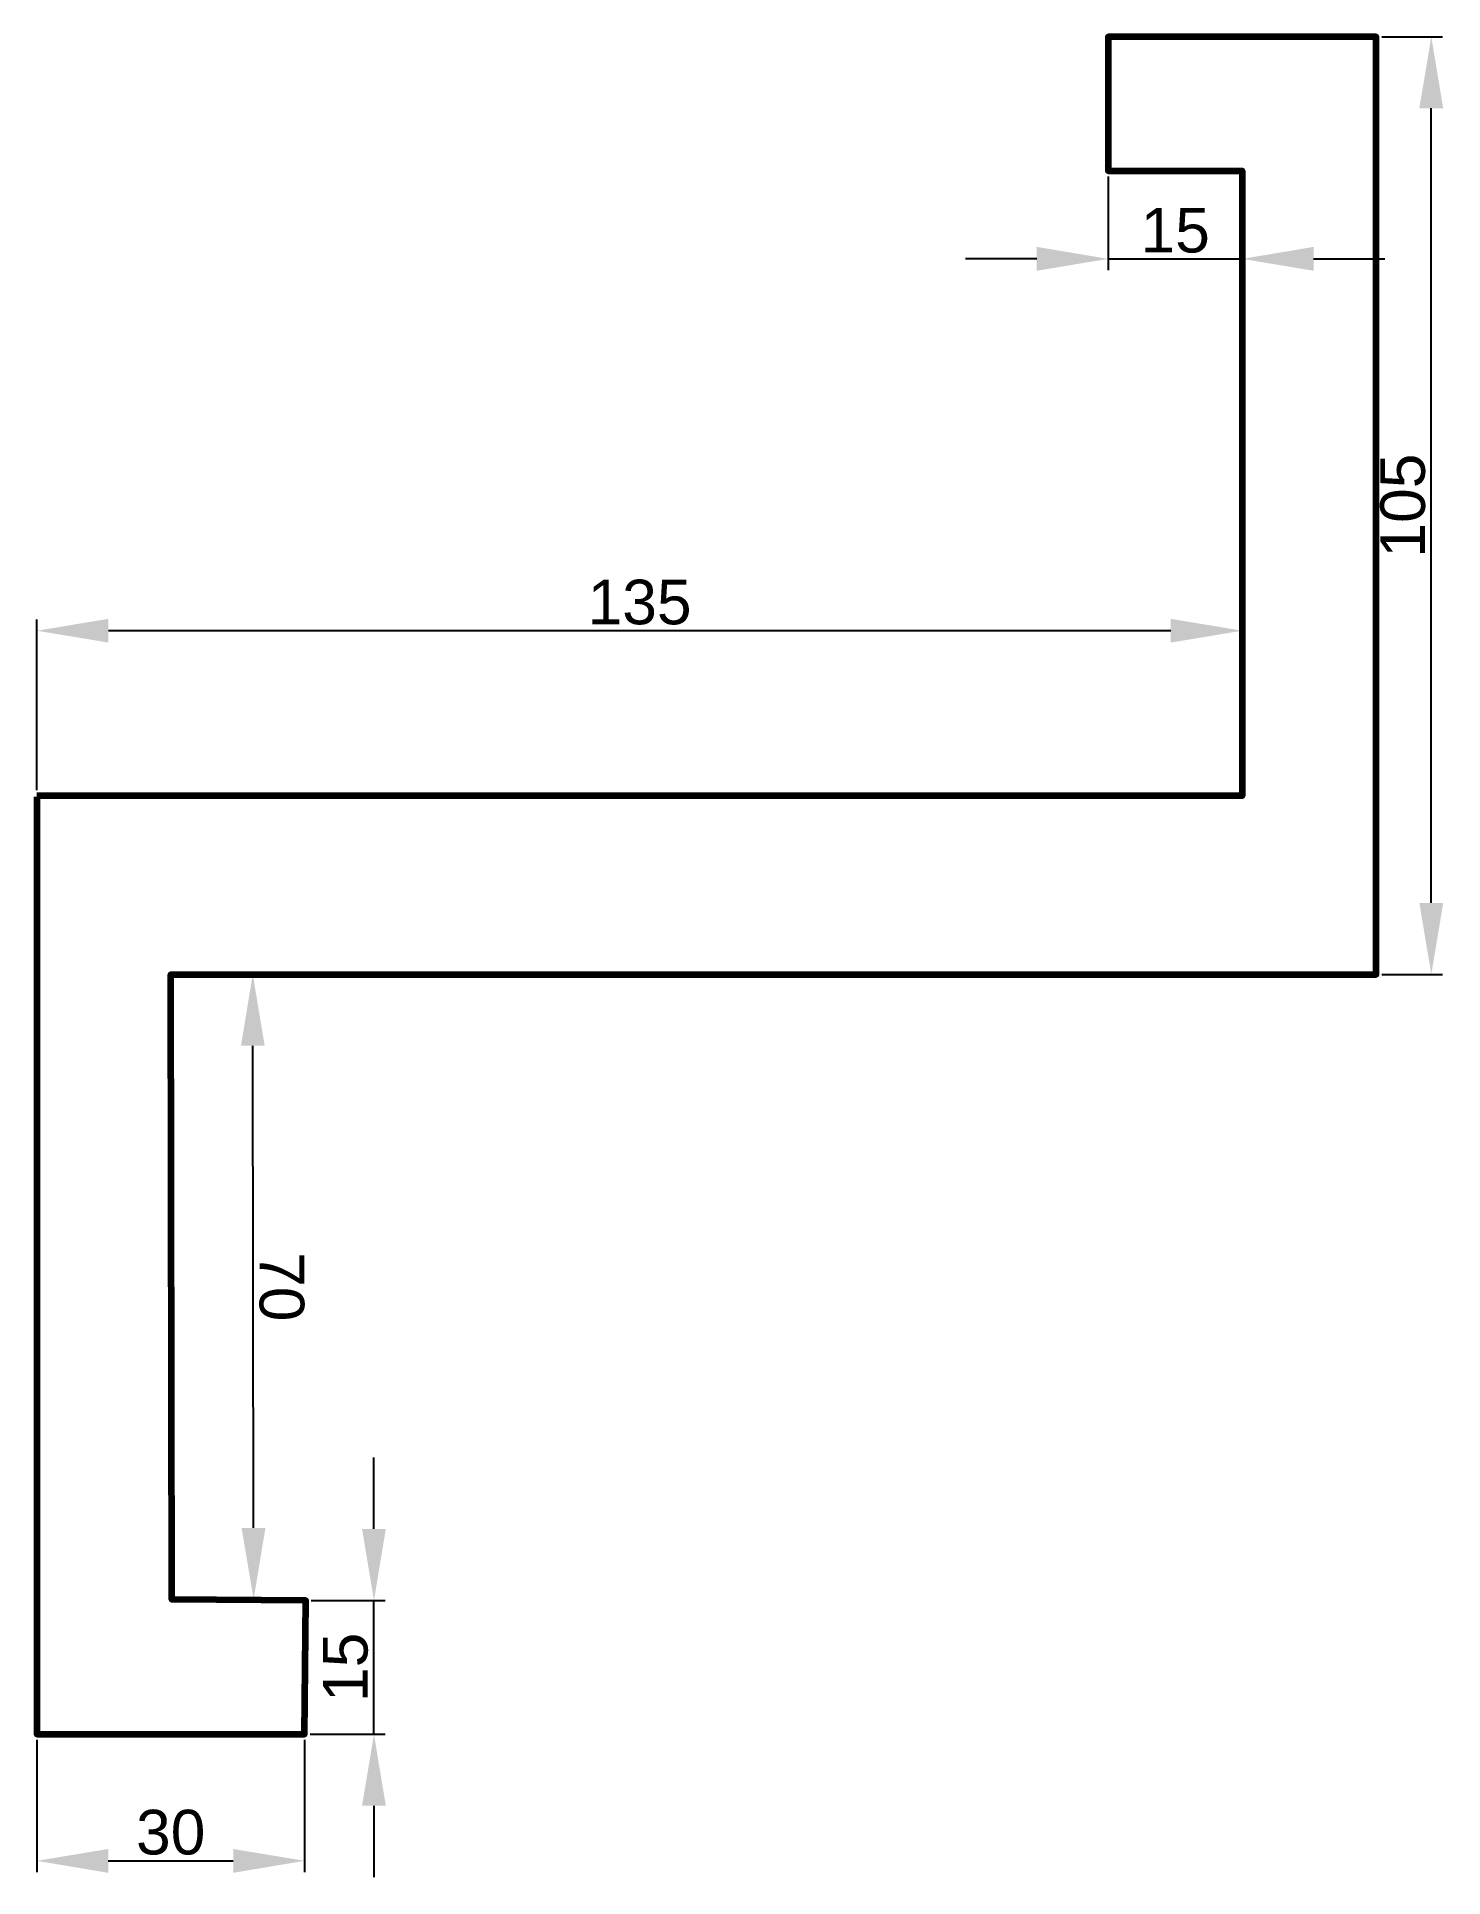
# Model space of a CAD drawing. Header units: millimetres. Extents: x 31968 to 32126, y 42904 to 43110.
import ezdxf

# ---------------------------------------------------------------- set-up
doc = ezdxf.new("R2010")
doc.units = ezdxf.units.MM
doc.layers.get('0').update_dxf_attribs({"true_color": 0xc2ced6})
doc.styles.get("Standard").update_dxf_attribs({"font": 'arial.ttf'})
doc.dimstyles.new('ISO-25', dxfattribs={"dimtxt": 2.5, "dimasz": 2.5, "dimexe": 1.25, "dimexo": 0.625, "dimtad": 1, "dimtxsty": 'Standard', "dimcen": 2.5, "dimadec": 0, "dimazin": 0, "dimtfac": 1, "dimtmove": 0, "dimatfit": 3, "dimfxl": 1, "dimarcsym": 0})

# ---------------------------------------------------------------- blocks, each defined once
blk = doc.blocks.new('*D1')
at = {"color": 0, "lineweight": -2, "transparency": 16777216}
for p, q in [((32005.88, 42943.17), (32005.88, 42951.17)), ((31998.86, 42935.17), (32007.13, 42935.17)), ((32005.88, 42920.17), (32005.88, 42935.17)), ((31998.74, 42920.17), (32007.13, 42920.17)), ((32005.88, 42912.17), (32005.88, 42904.17))]:
    blk.add_line(p, q, dxfattribs=at)
at = {"color": 0, "transparency": 16777216}
for points in [[(32004.54, 42943.17), (32007.21, 42943.17), (32005.88, 42935.17)], [(32004.54, 42912.17), (32007.21, 42912.17), (32005.88, 42920.17)]]:
    blk.add_solid(points, dxfattribs=at)
at = {"layer": 'Defpoints', "color": 0, "transparency": 16777216}
for p in [(31998.23, 42935.17), (32005.88, 42935.17), (31998.11, 42920.17)]:
    blk.add_point(p, dxfattribs=at)
at = {"color": 0, "lineweight": 140, "transparency": 16777216, "insert": (32002.7, 42927.67), "char_height": 5, "attachment_point": 5, "rotation": 90}
blk.add_mtext('15', dxfattribs=at)
blk = doc.blocks.new('*D2')
at = {"color": 0, "lineweight": -2, "transparency": 16777216}
for p, q in [((31968.11, 42919.54), (31968.11, 42904.75)), ((31998.11, 42919.54), (31998.11, 42904.75)), ((31976.11, 42906), (31990.11, 42906))]:
    blk.add_line(p, q, dxfattribs=at)
at = {"color": 0, "transparency": 16777216}
for points in [[(31976.11, 42907.33), (31976.11, 42904.66), (31968.11, 42906)], [(31990.11, 42907.33), (31990.11, 42904.66), (31998.11, 42906)]]:
    blk.add_solid(points, dxfattribs=at)
at = {"layer": 'Defpoints', "color": 0, "transparency": 16777216}
for p in [(31968.11, 42920.17), (31998.11, 42920.17), (31998.11, 42906)]:
    blk.add_point(p, dxfattribs=at)
at = {"color": 0, "lineweight": 140, "transparency": 16777216, "insert": (31983.11, 42909.18), "char_height": 5, "attachment_point": 5}
blk.add_mtext('30', dxfattribs=at)
blk = doc.blocks.new('*D3')
at = {"color": 0, "lineweight": -2, "transparency": 16777216}
for p, q in [((31983.76, 43005.27), (31993.55, 43005.28)), ((31992.39, 42943.28), (31992.31, 42997.28)), ((31983.86, 42935.27), (31993.65, 42935.28))]:
    blk.add_line(p, q, dxfattribs=at)
at = {"color": 0, "transparency": 16777216}
for points in [[(31993.64, 42997.28), (31990.98, 42997.28), (31992.3, 43005.28)], [(31993.72, 42943.28), (31991.05, 42943.28), (31992.4, 42935.28)]]:
    blk.add_solid(points, dxfattribs=at)
at = {"layer": 'Defpoints', "color": 0, "transparency": 16777216}
for p in [(31983.13, 43005.27), (31992.3, 43005.28), (31983.23, 42935.27)]:
    blk.add_point(p, dxfattribs=at)
at = {"color": 0, "lineweight": 100, "transparency": 16777216, "insert": (31995.53, 42970.29), "char_height": 5, "attachment_point": 5, "rotation": 270.083}
blk.add_mtext('70', dxfattribs=at)
blk = doc.blocks.new('*D4')
at = {"color": 0, "lineweight": -2, "transparency": 16777216}
for p, q in [((32088.13, 43094.64), (32088.13, 43084.15)), ((32103.13, 43094.64), (32103.13, 43084.15)), ((32080.13, 43085.4), (32072.13, 43085.4)), ((32088.13, 43085.4), (32103.13, 43085.4)), ((32111.13, 43085.4), (32119.13, 43085.4))]:
    blk.add_line(p, q, dxfattribs=at)
at = {"color": 0, "transparency": 16777216}
for points in [[(32080.13, 43086.74), (32080.13, 43084.07), (32088.13, 43085.4)], [(32111.13, 43086.74), (32111.13, 43084.07), (32103.13, 43085.4)]]:
    blk.add_solid(points, dxfattribs=at)
at = {"layer": 'Defpoints', "color": 0, "transparency": 16777216}
for p in [(32088.13, 43095.27), (32103.13, 43095.27), (32103.13, 43085.4)]:
    blk.add_point(p, dxfattribs=at)
at = {"color": 0, "lineweight": 100, "transparency": 16777216, "insert": (32095.63, 43088.58), "char_height": 5, "attachment_point": 5}
blk.add_mtext('15', dxfattribs=at)
blk = doc.blocks.new('*D5')
at = {"color": 0, "lineweight": -2, "transparency": 16777216}
for p, q in [((31968.13, 43025.89), (31968.13, 43045.01)), ((32103.13, 43025.89), (32103.13, 43045.01)), ((32095.13, 43043.76), (31976.13, 43043.76))]:
    blk.add_line(p, q, dxfattribs=at)
at = {"color": 0, "transparency": 16777216}
for points in [[(31976.13, 43045.09), (31976.13, 43042.43), (31968.13, 43043.76)], [(32095.13, 43045.09), (32095.13, 43042.43), (32103.13, 43043.76)]]:
    blk.add_solid(points, dxfattribs=at)
at = {"layer": 'Defpoints', "color": 0, "transparency": 16777216}
for p in [(31968.13, 43043.76), (31968.13, 43025.27), (32103.13, 43025.27)]:
    blk.add_point(p, dxfattribs=at)
at = {"color": 0, "lineweight": 100, "transparency": 16777216, "insert": (32035.63, 43046.94), "char_height": 5, "attachment_point": 5}
blk.add_mtext('135', dxfattribs=at)
blk = doc.blocks.new('*D6')
at = {"color": 0, "lineweight": -2, "transparency": 16777216}
for p, q in [((32118.76, 43110.27), (32125.57, 43110.27)), ((32124.32, 43013.27), (32124.32, 43102.27)), ((32118.76, 43005.27), (32125.57, 43005.27))]:
    blk.add_line(p, q, dxfattribs=at)
at = {"color": 0, "transparency": 16777216}
for points in [[(32122.98, 43102.27), (32125.65, 43102.27), (32124.32, 43110.27)], [(32122.98, 43013.27), (32125.65, 43013.27), (32124.32, 43005.27)]]:
    blk.add_solid(points, dxfattribs=at)
at = {"layer": 'Defpoints', "color": 0, "transparency": 16777216}
for p in [(32118.13, 43110.27), (32124.32, 43110.27), (32118.13, 43005.27)]:
    blk.add_point(p, dxfattribs=at)
at = {"color": 0, "lineweight": 100, "transparency": 16777216, "insert": (32121.14, 43057.77), "char_height": 5, "attachment_point": 5, "rotation": 90}
blk.add_mtext('105', dxfattribs=at)

msp = doc.modelspace()

# ---------------------------------------------------------------- linework, layer by layer
at = {"color": 4, "lineweight": 140}
msp.add_lwpolyline([(31968.111, 43025.169), (31968.111, 42920.169), (31998.111, 42920.169), (31998.233, 42935.168), (31983.234, 42935.269), (31983.132, 43005.269), (32118.132, 43005.269), (32118.132, 43110.269), (32088.132, 43110.269), (32088.132, 43095.269), (32103.132, 43095.269), (32103.132, 43025.269), (31968.132, 43025.269)], dxfattribs=at)

# ---------------------------------------------------------------- dimensions: what is measured, and where the dimension line sits
at = {"color": 7, "lineweight": 100}
dim = msp.add_linear_dim(base=(32124.316, 43110.269), p1=(32118.132, 43005.269), p2=(32118.132, 43110.269), angle=90, dimstyle='ISO-25', override={"dimtxt": 5, "dimasz": 8}, dxfattribs=at)
dim.commit()
dim.dimension.update_dxf_attribs({"geometry": '*D6', "text_midpoint": (32121.138, 43057.769)})
for base, p1, p2, picture, middle in [((32103.132, 43085.404), (32088.132, 43095.269), (32103.132, 43095.269), '*D4', (32095.632, 43088.582)), ((31968.132, 43043.761), (32103.132, 43025.269), (31968.132, 43025.269), '*D5', (32035.632, 43046.941))]:
    dim = msp.add_linear_dim(base=base, p1=p1, p2=p2, dimstyle='ISO-25', override={"dimtxt": 5, "dimasz": 8}, dxfattribs=at)
    dim.commit()
    dim.dimension.update_dxf_attribs({"geometry": picture, "text_midpoint": middle})
dim = msp.add_aligned_dim(p1=(31983.234, 42935.269), p2=(31983.132, 43005.269), distance=-9.165, dimstyle='ISO-25', override={"dimtxt": 5, "dimasz": 8}, dxfattribs=at)
dim.commit()
dim.dimension.update_dxf_attribs({"geometry": '*D3', "text_midpoint": (31995.526, 42970.287)})
at = {"color": 7, "lineweight": 140}
dim = msp.add_linear_dim(base=(32005.876, 42935.168), p1=(31998.111, 42920.169), p2=(31998.233, 42935.168), angle=90, dimstyle='ISO-25', override={"dimtxt": 5, "dimasz": 8}, dxfattribs=at)
dim.commit()
dim.dimension.update_dxf_attribs({"geometry": '*D1', "text_midpoint": (32002.698, 42927.669)})
dim = msp.add_linear_dim(base=(31998.111, 42905.997), p1=(31968.111, 42920.169), p2=(31998.111, 42920.169), dimstyle='ISO-25', override={"dimtxt": 5, "dimasz": 8}, dxfattribs=at)
dim.commit()
dim.dimension.update_dxf_attribs({"geometry": '*D2', "text_midpoint": (31983.111, 42909.176)})

doc.saveas('drawing.dxf')
